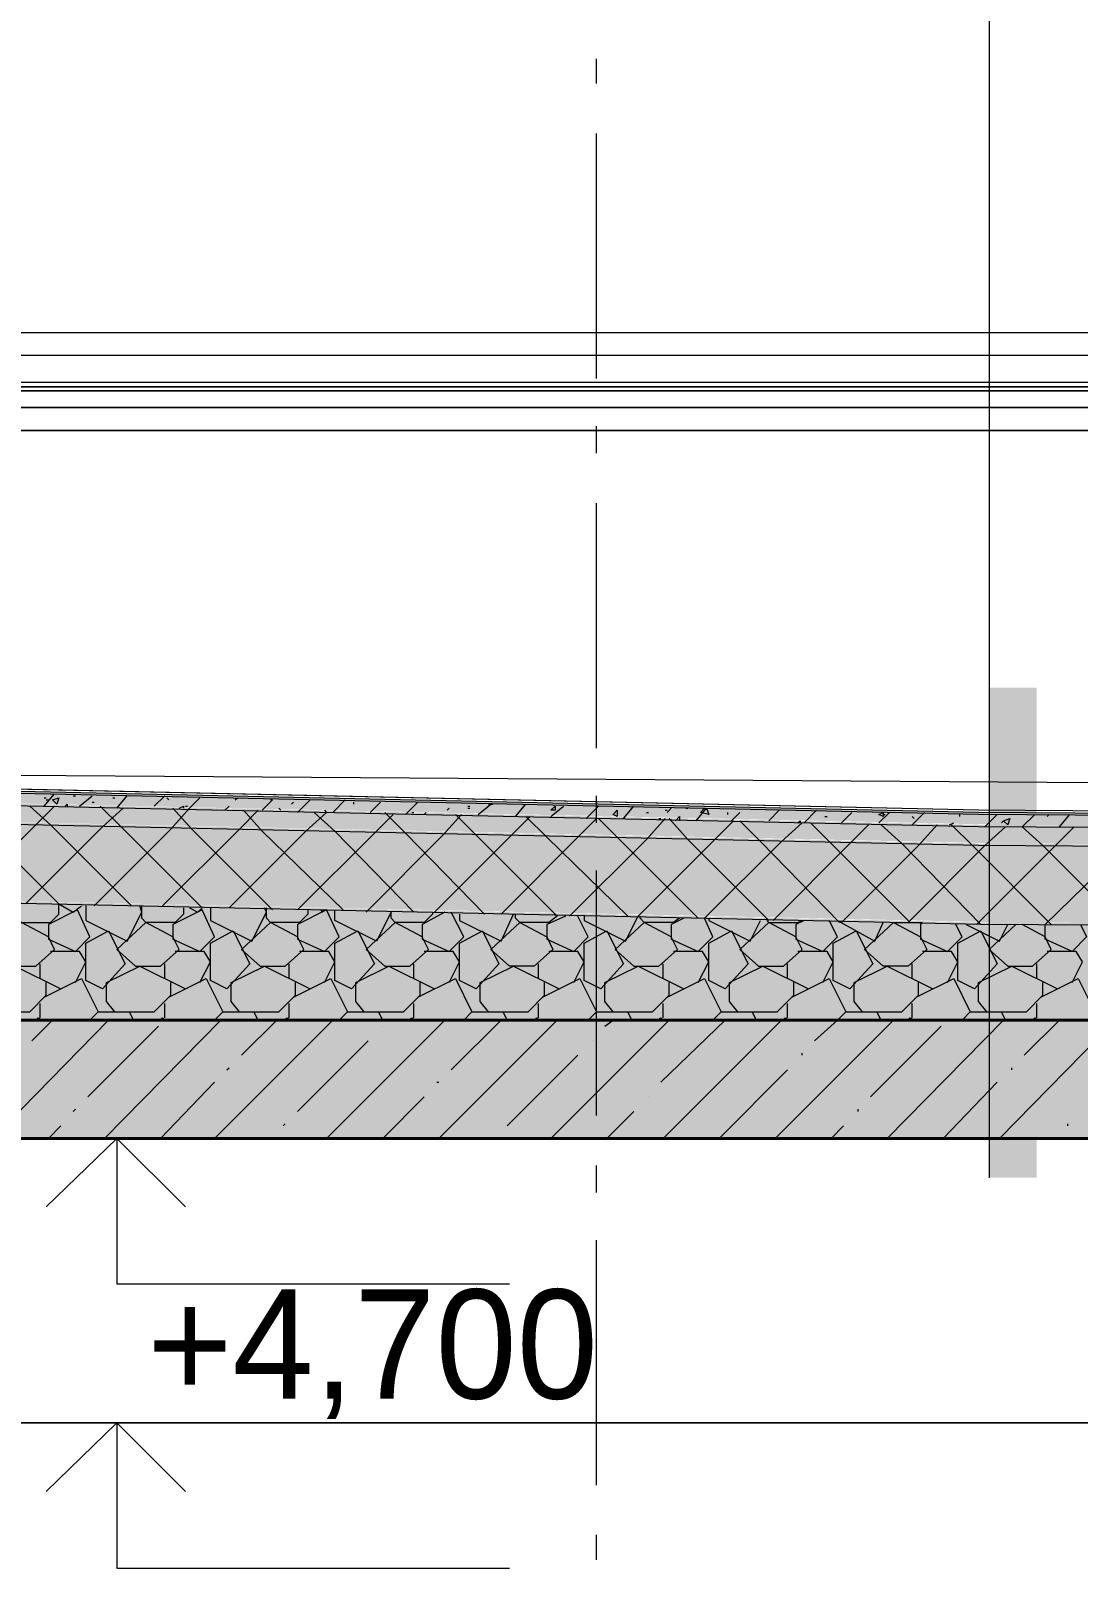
# Model space of a CAD drawing. Header units: millimetres. Extents: x -135211 to 49383, y -8033 to 228499.
# Drawn here: x -75301 to -73166, y 10662 to 13801 of the extents above; entities that cross this region are included whole.
import ezdxf

# ---------------------------------------------------------------- set-up
doc = ezdxf.new("R2010")
doc.units = ezdxf.units.MM
doc.layers.add('PDF _Геометрия', color=7, linetype='Continuous', true_color=0x1d1d1d)
doc.layers.add('PDF _Сплошная заливка', color=7, linetype='Continuous', true_color=0xffffff)
doc.layers.add('PDF _Текст', color=7, linetype='Continuous')

msp = doc.modelspace()

# ---------------------------------------------------------------- hatches: boundary and pattern name
at = {"layer": 'PDF _Сплошная заливка', "transparency": 33554559}
h = msp.add_hatch(color=256, dxfattribs=at)
h.paths.add_polyline_path([(-63163.02370523298, 12198.5973459562), (-63332.34649900363, 12190.13120626767), (-63421.2409657332, 12185.8981364234), (-63590.56375950386, 12177.43199673487), (-63679.45822623346, 12173.1989268906), (-63848.7810200041, 12164.73278720208), (-63937.67548673369, 12160.49971735781), (-64106.99828050433, 12152.03357766927), (-64796.98866511973, 12147.80050782501), (-64796.98866511973, 12152.03357766927), (-66007.64664057986, 12160.49971735781), (-66608.74255846566, 12164.73278720208), (-67819.4005339258, 12173.1989268906), (-68424.72952165586, 12173.1989268906), (-68424.72952165586, 12147.80050782501), (-67730.5060671962, 12147.80050782501), (-65647.83570381723, 12135.1012982922), (-64957.84531920184, 12130.86822844795), (-64102.76521066006, 12126.63515860368), (-64102.76521066006, 12130.86822844795), (-63171.48984492151, 12173.1989268906), (-63078.36230834764, 12173.1989268906), (-63078.36230834764, 12198.5973459562)])
h.paths.add_polyline_path([(-76467.56222576162, 12274.792603153), (-76985.21364818743, 12286.04589494485), (-77245.33023068585, 12286.04589494485), (-77245.33023068585, 12262.09339362019), (-77047.4927944261, 12262.09339362019), (-76852.77158158986, 12257.86032377593), (-76653.81729890934, 12253.62725393166), (-76459.09608607308, 12249.39418408739), (-76260.14180339259, 12245.16111424314), (-76065.42059055634, 12240.92804439887), (-75866.46630787583, 12236.6949745546), (-75671.74509503959, 12232.46190471033), (-75472.79081235908, 12228.22883486607), (-75083.34838668659, 12219.76269517753), (-74884.39410400606, 12215.52962533326), (-74689.67289116982, 12211.296555489), (-74490.71860848932, 12207.06348564474), (-74295.99739565307, 12202.83041580047), (-74097.04311297255, 12198.5973459562), (-73902.3219001363, 12194.36427611194), (-73703.3676174558, 12190.13120626767), (-73313.92519178332, 12181.66506657913), (-72615.46866747939, 12177.43199673487), (-71921.24521301973, 12173.1989268906), (-71222.78868871581, 12168.96585704634), (-70528.56523425615, 12164.73278720208), (-69720.04889400132, 12160.49971735781), (-69720.04889400132, 12181.66506657913), (-70325.37788173137, 12185.8981364234), (-71544.50199688005, 12194.36427611194), (-72149.8309846101, 12198.5973459562), (-73368.95509975878, 12207.06348564474), (-73559.44324275074, 12211.296555489), (-74338.32809409573, 12228.22883486607), (-74528.81623708771, 12232.46190471033), (-75307.70108843269, 12249.39418408739), (-75498.18923142467, 12253.62725393166), (-76277.07408276966, 12270.55953330873)])
h = msp.add_hatch(color=256, dxfattribs=at)
h.paths.add_polyline_path([(-63171.48984492151, 12173.1989268906), (-64102.76521066006, 12130.86822844795), (-64898.58234138212, 12126.63515860368), (-64898.58234138212, 12130.86822844795), (-65605.50500537457, 12135.1012982922), (-66308.19459952276, 12139.33436813647), (-67015.11726351522, 12143.56743798074), (-67717.80685766341, 12147.80050782501), (-68424.72952165586, 12147.80050782501), (-68424.72952165586, 12105.46980938234), (-67730.5060671962, 12105.46980938234), (-65647.83570381723, 12092.77059984955), (-64957.84531920184, 12088.53753000528), (-64106.99828050433, 12084.30446016102), (-64106.99828050433, 12088.53753000528), (-63937.67548673369, 12097.00366969381), (-63848.7810200041, 12101.23673953808), (-63679.45822623346, 12109.70287922661), (-63590.56375950386, 12113.93594907088), (-63421.2409657332, 12122.40208875941), (-63332.34649900363, 12126.63515860368), (-63163.02370523298, 12135.1012982922), (-63078.36230834764, 12135.1012982922), (-63078.36230834764, 12173.1989268906)])
h.paths.add_polyline_path([(-76467.56222576162, 12249.39418408739), (-76985.95608218812, 12260.66361574884), (-77245.33023068585, 12260.66361574884), (-77245.33023068585, 12223.9957650218), (-77047.4927944261, 12223.9957650218), (-76852.77158158986, 12219.76269517753), (-76653.81729890934, 12215.52962533326), (-76459.09608607308, 12211.296555489), (-76260.14180339259, 12207.06348564474), (-76065.42059055634, 12202.83041580047), (-75866.46630787583, 12198.5973459562), (-75671.74509503959, 12194.36427611194), (-75472.79081235908, 12190.13120626767), (-75083.34838668659, 12181.66506657913), (-74884.39410400606, 12177.43199673487), (-74689.67289116982, 12173.1989268906), (-74490.71860848932, 12168.96585704634), (-74295.99739565307, 12164.73278720208), (-74097.04311297255, 12160.49971735781), (-73902.3219001363, 12156.26664751354), (-73703.3676174558, 12152.03357766927), (-73313.92519178332, 12143.56743798074), (-72615.46866747939, 12139.33436813647), (-71921.24521301973, 12135.1012982922), (-71222.78868871581, 12130.86822844795), (-70528.56523425615, 12126.63515860368), (-70122.1905292066, 12122.40208875941), (-69720.04889400132, 12118.16901891514), (-69720.04889400132, 12160.49971735781), (-71176.22492042888, 12168.96585704634), (-71908.54600348693, 12173.1989268906), (-72636.63401670071, 12177.43199673487), (-73368.95509975878, 12181.66506657913), (-73559.44324275074, 12185.8981364234), (-74338.32809409573, 12202.83041580047), (-74528.81623708771, 12207.06348564474), (-75307.70108843269, 12223.9957650218), (-75498.18923142467, 12228.22883486607), (-76277.07408276966, 12245.16111424314)])
h = msp.add_hatch(color=256, dxfattribs=at)
h.paths.add_polyline_path([(-63163.02370523298, 12135.1012982922), (-63332.34649900363, 12126.63515860368), (-63421.2409657332, 12122.40208875941), (-63590.56375950386, 12113.93594907088), (-63679.45822623346, 12109.70287922661), (-63848.7810200041, 12101.23673953808), (-63937.67548673369, 12097.00366969381), (-64106.99828050433, 12088.53753000528), (-64898.58234138212, 12084.30446016102), (-64898.58234138212, 12088.53753000528), (-65605.50500537457, 12092.77059984955), (-66308.19459952276, 12097.00366969381), (-67015.11726351522, 12101.23673953808), (-67717.80685766341, 12105.46980938234), (-68424.72952165586, 12105.46980938234), (-68424.72952165586, 11948.84622514449), (-67844.79895299138, 11948.84622514449), (-67269.10145417118, 11944.61315530023), (-66689.17088550671, 11940.38008545597), (-66113.47338668651, 11936.1470156117), (-65533.54281802205, 11931.91394576743), (-64957.84531920184, 11927.68087592316), (-64106.99828050433, 11923.4478060789), (-64106.99828050433, 11927.68087592316), (-63937.67548673369, 11936.1470156117), (-63848.7810200041, 11940.38008545597), (-63679.45822623346, 11948.84622514449), (-63590.56375950386, 11953.07929498876), (-63421.2409657332, 11961.54543467729), (-63332.34649900363, 11965.77850452156), (-63163.02370523298, 11974.2446442101), (-63078.36230834764, 11974.2446442101), (-63078.36230834764, 12135.1012982922)])
h.paths.add_polyline_path([(-76467.56222576162, 12211.296555489), (-76976.92261096666, 12222.36960734128), (-77245.33023068585, 12222.36960734128), (-77245.33023068585, 12063.13911093968), (-77047.4927944261, 12063.13911093968), (-76852.77158158986, 12058.90604109541), (-76653.81729890934, 12054.67297125116), (-76459.09608607308, 12050.43990140689), (-76260.14180339259, 12046.20683156262), (-76065.42059055634, 12041.97376171835), (-75866.46630787583, 12037.74069187409), (-75671.74509503959, 12033.50762202982), (-75472.79081235908, 12029.27455218555), (-75083.34838668659, 12020.80841249702), (-74884.39410400606, 12016.57534265276), (-74689.67289116982, 12012.34227280849), (-74490.71860848932, 12008.10920296422), (-74295.99739565307, 12003.87613311996), (-74097.04311297255, 11999.64306327569), (-73902.3219001363, 11995.40999343142), (-73703.3676174558, 11991.17692358716), (-73313.92519178332, 11982.71078389862), (-72615.46866747939, 11978.47771405436), (-71921.24521301973, 11974.2446442101), (-71222.78868871581, 11970.01157436583), (-70528.56523425615, 11965.77850452156), (-69720.04889400132, 11961.54543467729), (-69720.04889400132, 12118.16901891514), (-70325.37788173137, 12122.40208875941), (-71544.50199688005, 12130.86822844795), (-72149.8309846101, 12135.1012982922), (-73368.95509975878, 12143.56743798074), (-73559.44324275074, 12147.80050782501), (-74338.32809409573, 12164.73278720208), (-74528.81623708771, 12168.96585704634), (-75307.70108843269, 12185.8981364234), (-75498.18923142467, 12190.13120626767), (-76277.07408276966, 12207.06348564474)])
h = msp.add_hatch(color=256, dxfattribs=at)
h.paths.add_polyline_path([(-63163.02370523298, 11974.2446442101), (-63332.34649900363, 11965.77850452156), (-63421.2409657332, 11961.54543467729), (-63590.56375950386, 11953.07929498876), (-63679.45822623346, 11948.84622514449), (-63848.7810200041, 11940.38008545597), (-63937.67548673369, 11936.1470156117), (-64106.99828050433, 11927.68087592316), (-64796.98866511973, 11923.4478060789), (-64796.98866511973, 11927.68087592316), (-66007.64664057986, 11936.1470156117), (-66608.74255846566, 11940.38008545597), (-67819.4005339258, 11948.84622514449), (-68424.72952165586, 11948.84622514449), (-68424.72952165586, 11783.75650121812), (-63078.36230834764, 11783.75650121812), (-63078.36230834764, 11974.2446442101)])
h.paths.add_polyline_path([(-76078.11980008913, 12041.97376171835), (-76974.21559827577, 12061.45410515719), (-77245.33023068585, 12061.45410515719), (-77245.33023068585, 11783.75650121812), (-69720.04889400132, 11783.75650121812), (-69720.04889400132, 11961.54543467729), (-72632.40094685645, 11978.47771405436), (-73364.7220299145, 11982.71078389862), (-73555.21017290649, 11986.94385374289), (-74528.81623708771, 12008.10920296422), (-74719.3043800797, 12012.34227280849), (-75887.63165709717, 12037.74069187409)])
h = msp.add_hatch(color=256, dxfattribs=at)
h.paths.add_polyline_path([(-77648.5887123119, 11783.75650121812), (-77648.5887123119, 11542.76030976578), (-69245.9450714435, 11542.76030976578), (-69245.9450714435, 11783.75650121812)])
h.paths.add_polyline_path([(-50951.01984138202, 11783.75650121812), (-68898.83334421366, 11783.75650121812), (-68898.83334421366, 11542.76030976578), (-50951.01984138202, 11542.76030976578)])

# ---------------------------------------------------------------- linework, layer by layer
at = {"layer": 'PDF _Геометрия', "color": 7, "lineweight": 9}
for points in [[(-73347.78975053744, 29359.46249461136), (-73347.78975053744, 24961.30292641879), (-73347.78975053744, 11462.04319305388)], [(-74147.83995110376, 13692.87100098216), (-74147.83995110376, 13743.66783911336)], [(-74147.83995110376, 13091.77508309637), (-74147.83995110376, 13591.27732471978)], [(-69690.41740509146, 13184.90261967023), (-77149.08647068849, 13184.90261967023)], [(-69690.41740509146, 13138.3388513833), (-77149.08647068849, 13138.3388513833)], [(-69690.41740509146, 13083.30894340784), (-77149.08647068849, 13083.30894340784)], [(-77149.08647068849, 13066.37666403077), (-69690.41740509146, 13066.37666403077), (-77149.08647068849, 13066.37666403077), (-77149.08647068849, 13074.84280371931)], [(-69690.41740509146, 13074.84280371931), (-77149.08647068849, 13074.84280371931), (-69690.41740509146, 13074.84280371931)], [(-74147.83995110376, 12939.38456870278), (-74147.83995110376, 12994.41447667825)], [(-74147.83995110376, 12338.28865081699), (-74147.83995110376, 12837.7908924404)], [(-73368.95509975878, 12211.296555489), (-77229.51479772954, 12295.95795237432), (-69728.51503368985, 12245.16111424314)], [(-74147.83995110376, 12185.8981364234), (-74147.83995110376, 12240.92804439887)], [(-74147.83995110376, 11589.03528838187), (-74147.83995110376, 12088.53753000528)], [(-74363.72651316132, 11542.47152009494), (-75773.33877130196, 11542.47152009494), (-75125.67908512925, 11542.47152009494), (-75125.67908512925, 11246.15663099631), (-74325.62888456293, 11246.15663099631)], [(-75278.06959952283, 11542.47152009494), (-74977.52164057993, 11542.47152009494)], [(-74147.83995110376, 11432.41170414402), (-74147.83995110376, 11487.44161211948)], [(-74147.83995110376, 10835.54885610249), (-74147.83995110376, 11335.05109772589)], [(-74541.5154466205, 10962.54095143047), (-76073.88673024488, 10962.54095143047), (-75125.67908512925, 10962.54095143047), (-75125.67908512925, 10666.22606233184), (-74325.62888456293, 10666.22606233184)], [(-75278.06959952283, 10962.54095143047), (-74977.52164057993, 10962.54095143047)], [(-74147.83995110376, 10683.15834170891), (-74147.83995110376, 10733.9551798401)]]:
    msp.add_lwpolyline(points, dxfattribs=at)
for points in [[(-77149.08647068849, 13032.51210527664), (-69690.41740509146, 13032.51210527664)], [(-77149.08647068849, 12985.94833698971), (-69690.41740509146, 12985.94833698971)], [(-77246.4470771066, 11783.75650121812), (-69720.04889400132, 11783.75650121812), (-69720.04889400132, 11957.31236483303), (-69720.04889400132, 12113.93594907088), (-69720.04889400132, 12156.26664751354), (-69720.04889400132, 12177.43199673487), (-69720.04889400132, 12181.66506657913), (-69720.04889400132, 12185.8981364234), (-73368.95509975878, 12211.296555489), (-77246.4470771066, 12295.95795237432), (-77246.4470771066, 12291.72488253006), (-77246.4470771066, 12287.49181268579), (-77246.4470771066, 12262.09339362019), (-77246.4470771066, 12223.9957650218), (-77246.4470771066, 12063.13911093968)], [(-77398.8375915002, 10962.54095143047), (-72446.14587370874, 10962.54095143047), (-72446.14587370874, 11542.47152009494), (-77398.8375915002, 11542.47152009494)], [(-77398.8375915002, 10962.54095143047), (-77398.8375915002, 7444.859910845268), (-77115.22191193435, 7444.859910845268), (-77115.22191193435, 10145.5584714871), (-75316.16722812122, 10145.5584714871), (-75316.16722812122, 7444.859910845268), (-74245.20055752186, 7444.859910845268), (-74245.20055752186, 10145.5584714871), (-72446.14587370874, 10145.5584714871), (-72446.14587370874, 10962.54095143047)]]:
    msp.add_lwpolyline(points, close=True, dxfattribs=at)
at = {"layer": 'PDF _Геометрия', "color": 7, "lineweight": 40}
msp.add_lwpolyline([(-77398.8375915002, 10725.48904015156), (-77398.8375915002, 10962.54095143047), (-77398.8375915002, 11542.47152009494), (-69245.9450714435, 11542.47152009494), (-69245.9450714435, 11783.75650121812), (-77398.8375915002, 11783.75650121812), (-77398.8375915002, 12846.25703212893), (-77648.5887123119, 12846.25703212893), (-77648.5887123119, 11783.75650121812), (-77648.5887123119, 11542.47152009494), (-77648.5887123119, 10962.54095143047), (-80645.60216205235, 10962.54095143047), (-80645.60216205235, 10742.42131952863)], dxfattribs=at)
at = {"layer": 'PDF _Геометрия', "color": 7, "lineweight": 20}
for points in [[(-69720.04889400132, 12181.66506657913), (-73368.95509975878, 12207.06348564474), (-77246.4470771066, 12291.72488253006)], [(-69720.04889400132, 12177.43199673487), (-73368.95509975878, 12202.83041580047), (-77246.4470771066, 12287.49181268579)], [(-69720.04889400132, 12156.26664751354), (-73368.95509975878, 12177.43199673487), (-77246.4470771066, 12262.09339362019)], [(-69720.04889400132, 12113.93594907088), (-73368.95509975878, 12139.33436813647), (-77246.4470771066, 12223.9957650218)], [(-69720.04889400132, 11957.31236483303), (-73364.7220299145, 11978.47771405436), (-77246.4470771066, 12063.13911093968)]]:
    msp.add_lwpolyline(points, dxfattribs=at)
at = {"layer": 'PDF _Геометрия', "lineweight": 9}
for points in [[(-75273.83652967855, 12219.76269517753), (-75252.67118045723, 12245.16111424314)], [(-75214.57355185883, 12240.92804439887), (-75210.34048201457, 12240.92804439887)], [(-75201.87434232605, 12219.76269517753), (-75176.47592326044, 12240.92804439887)], [(-75125.67908512925, 12215.52962533326), (-75104.51373590791, 12240.92804439887)], [(-75049.48382793245, 12219.76269517753), (-75028.31847871112, 12240.92804439887)], [(-75510.88844095747, 12025.04148234128), (-75468.55774251481, 12003.87613311996), (-75447.39239329347, 12025.04148234128), (-75290.76880905562, 12181.66506657913), (-75252.67118045723, 12219.76269517753)], [(-75324.63336780976, 12020.80841249702), (-75328.86643765403, 12020.80841249702), (-75328.86643765403, 11991.17692358716), (-75320.40029796549, 11982.71078389862), (-75379.66327578522, 11927.68087592316), (-75341.56564718681, 11893.81631716904), (-75290.76880905562, 11893.81631716904), (-75252.67118045723, 11927.68087592316), (-75265.37038999003, 11953.07929498876), (-75320.40029796549, 11982.71078389862), (-75261.13732014576, 11982.71078389862), (-75244.20504076869, 11999.64306327569), (-75244.20504076869, 12020.80841249702), (-75405.06169485083, 12181.66506657913), (-75447.39239329347, 12223.9957650218)], [(-75311.93415827696, 12020.80841249702), (-75155.3105740391, 12177.43199673487), (-75112.97987559644, 12215.52962533326)], [(-75096.04759621937, 12016.57534265276), (-75261.13732014576, 12181.66506657913), (-75303.46801858842, 12219.76269517753)], [(-75273.83652967855, 12236.6949745546), (-75269.6034598343, 12236.6949745546)], [(-75269.6034598343, 12232.46190471033), (-75265.37038999003, 12232.46190471033)], [(-75231.5058312359, 12219.76269517753), (-75227.27276139162, 12223.9957650218), (-75227.27276139162, 12219.76269517753)], [(-75223.03969154737, 12223.9957650218), (-75223.03969154737, 12223.9957650218)], [(-75176.47592326044, 12228.22883486607), (-75172.24285341617, 12228.22883486607)], [(-75172.24285341617, 12016.57534265276), (-75015.61926917832, 12173.1989268906), (-74977.52164057993, 12215.52962533326), (-74956.35629135859, 12236.6949745546)], [(-74977.52164057993, 12012.34227280849), (-74960.58936120286, 12003.87613311996), (-74952.12322151434, 12012.34227280849), (-75117.21294544071, 12177.43199673487), (-75159.54364388337, 12219.76269517753)], [(-75134.14522481778, 12236.6949745546), (-75129.91215497351, 12236.6949745546)], [(-75125.67908512925, 12215.52962533326), (-75125.67908512925, 12215.52962533326)], [(-75079.1153168423, 12223.9957650218), (-75079.1153168423, 12223.9957650218)], [(-75032.55154855538, 12016.57534265276), (-74875.92796431754, 12173.1989268906), (-74837.83033571915, 12211.296555489)], [(-75024.08540886686, 12236.6949745546), (-75019.85233902259, 12232.46190471033)], [(-74808.19884680927, 12008.10920296422), (-74973.28857073566, 12173.1989268906), (-75011.38619933405, 12215.52962533326)], [(-74998.68698980125, 12215.52962533326), (-74990.22085011273, 12219.76269517753), (-74990.22085011273, 12215.52962533326)], [(-74998.68698980125, 12215.52962533326), (-74998.68698980125, 12215.52962533326)], [(-74985.98778026846, 12219.76269517753), (-74981.7547104242, 12219.76269517753)], [(-74922.49173260445, 12215.52962533326), (-74922.49173260445, 12215.52962533326)], [(-74905.55945322741, 12211.296555489), (-74897.09331353888, 12219.76269517753)], [(-74702.37210070263, 12211.296555489), (-74698.13903085835, 12207.06348564474), (-74740.46972930102, 12168.96585704634), (-74897.09331353888, 12012.34227280849)], [(-74888.62717385034, 12215.52962533326), (-74888.62717385034, 12215.52962533326)], [(-74884.39410400606, 12232.46190471033), (-74880.1610341618, 12236.6949745546)], [(-74664.27447210423, 12008.10920296422), (-74829.36419603061, 12168.96585704634), (-74867.461824629, 12211.296555489)], [(-74858.99568494047, 12215.52962533326), (-74858.99568494047, 12215.52962533326)], [(-74829.36419603061, 12211.296555489), (-74808.19884680927, 12232.46190471033), (-74812.43191665354, 12232.46190471033)], [(-74795.49963727649, 12215.52962533326), (-74791.2665674322, 12211.296555489)], [(-74770.10121821088, 12223.9957650218), (-74765.86814836662, 12228.22883486607)], [(-74757.4020086781, 12207.06348564474), (-74732.00358961249, 12232.46190471033)], [(-74685.43982132556, 12207.06348564474), (-74660.04140225996, 12232.46190471033)], [(-74643.1091228829, 12228.22883486607), (-74643.1091228829, 12223.9957650218)], [(-74609.24456412878, 12207.06348564474), (-74588.07921490743, 12228.22883486607)], [(-74537.28237677625, 12202.83041580047), (-74511.88395771064, 12228.22883486607)], [(-74452.62097989093, 12211.296555489), (-74448.38791004664, 12215.52962533326)], [(-74410.29028144825, 12219.76269517753), (-74406.057211604, 12219.76269517753)], [(-74410.29028144825, 12215.52962533326), (-74406.057211604, 12215.52962533326)], [(-74389.12493222693, 12202.83041580047), (-74363.72651316132, 12223.9957650218)], [(-74367.9595830056, 12223.9957650218), (-74367.9595830056, 12223.9957650218)], [(-74367.9595830056, 12223.9957650218), (-74359.49344331707, 12223.9957650218)], [(-74359.49344331707, 12223.9957650218), (-74359.49344331707, 12223.9957650218)], [(-74312.92967503013, 12198.5973459562), (-74291.7643258088, 12223.9957650218)], [(-74240.96748767761, 12198.5973459562), (-74215.569068612, 12219.76269517753)], [(-74169.00530032508, 12194.36427611194), (-74143.60688125949, 12219.76269517753)], [(-74092.8100431283, 12194.36427611194), (-74071.64469390697, 12219.76269517753)], [(-74008.14864624297, 12211.296555489), (-74003.9155763987, 12211.296555489)], [(-74003.9155763987, 12207.06348564474), (-73995.44943671017, 12215.52962533326)], [(-73965.8179478003, 12215.52962533326), (-73961.58487795605, 12215.52962533326)], [(-73944.65259857898, 12190.13120626767), (-73923.48724935765, 12215.52962533326), (-73919.25417951337, 12202.83041580047), (-73936.18645889044, 12207.06348564474), (-73927.72031920191, 12215.52962533326)], [(-73821.89357309525, 12211.296555489), (-73821.89357309525, 12211.296555489)], [(-73821.89357309525, 12211.296555489), (-73821.89357309525, 12211.296555489)], [(-73796.49515402966, 12190.13120626767), (-73775.32980480832, 12211.296555489)], [(-73724.53296667713, 12185.8981364234), (-73699.13454761152, 12211.296555489)], [(-74757.4020086781, 12008.10920296422), (-74600.77842444024, 12164.73278720208), (-74562.68079584185, 12202.83041580047)], [(-74520.35009739918, 12003.87613311996), (-74681.2067514813, 12168.96585704634), (-74723.53744992396, 12207.06348564474)], [(-74617.7107038173, 12003.87613311996), (-74461.08711957945, 12160.49971735781), (-74422.98949098105, 12202.83041580047)], [(-74376.42572269413, 11999.64306327569), (-74537.28237677625, 12164.73278720208), (-74579.61307521889, 12207.06348564474)], [(-74524.58316724344, 12207.06348564474), (-74520.35009739918, 12207.06348564474)], [(-74499.18474817785, 12202.83041580047), (-74494.95167833359, 12207.06348564474)], [(-74478.01939895652, 12003.87613311996), (-74321.39581471866, 12160.49971735781), (-74283.29818612027, 12198.5973459562)], [(-74435.68870051386, 12202.83041580047), (-74393.35800207118, 12160.49971735781), (-74228.26827814482, 11995.40999343142), (-74245.20055752186, 11982.71078389862), (-74304.46353534161, 11982.71078389862), (-74249.43362736615, 11953.07929498876), (-74236.73441783333, 11927.68087592316), (-74274.83204643174, 11893.81631716904), (-74325.62888456293, 11893.81631716904), (-74363.72651316132, 11927.68087592316), (-74304.46353534161, 11982.71078389862), (-74312.92967503013, 11991.17692358716), (-74312.92967503013, 11999.64306327569)], [(-74342.56116394, 11999.64306327569), (-74185.93757970215, 12156.26664751354), (-74147.83995110376, 12194.36427611194)], [(-74084.34390343976, 11995.40999343142), (-74249.43362736615, 12156.26664751354), (-74291.7643258088, 12198.5973459562)], [(-74202.86985907922, 11995.40999343142), (-74046.24627484137, 12152.03357766927), (-74008.14864624297, 12194.36427611194)], [(-74173.23837016935, 11995.40999343142), (-74173.23837016935, 11986.94385374289), (-74088.57697328401, 11944.61315530023), (-74063.17855421844, 11995.40999343142), (-73906.55496998059, 12152.03357766927), (-73868.45734138219, 12190.13120626767)], [(-73940.41952873471, 11991.17692358716), (-74105.50925266108, 12156.26664751354), (-74143.60688125949, 12194.36427611194)], [(-74135.14074157095, 12194.36427611194), (-74135.14074157095, 12194.36427611194)], [(-74130.90767172669, 12207.06348564474), (-74130.90767172669, 12207.06348564474)], [(-74046.24627484137, 12207.06348564474), (-74042.01320499709, 12207.06348564474)], [(-74020.84785577576, 12194.36427611194), (-74016.61478593151, 12194.36427611194)], [(-73796.49515402966, 11986.94385374289), (-73961.58487795605, 12152.03357766927), (-73999.68250655444, 12194.36427611194)], [(-73970.05101764457, 11991.17692358716), (-73995.44943671017, 11978.47771405436), (-73995.44943671017, 11948.84622514449), (-73940.41952873471, 11923.4478060789), (-73910.78803982484, 11953.07929498876), (-73927.72031920191, 11991.17692358716), (-73771.09673496406, 12147.80050782501), (-73728.76603652141, 12185.8981364234)], [(-73986.98329702164, 12190.13120626767), (-73978.5171573331, 12198.5973459562), (-73978.5171573331, 12190.13120626767)], [(-73881.15655091498, 12207.06348564474), (-73881.15655091498, 12202.83041580047)], [(-73872.69041122645, 12190.13120626767), (-73855.75813184938, 12207.06348564474)], [(-73652.57077932461, 11982.71078389862), (-73813.42743340672, 12147.80050782501), (-73855.75813184938, 12190.13120626767)], [(-73851.52506200512, 12190.13120626767), (-73851.52506200512, 12190.13120626767)], [(-73851.52506200512, 12190.13120626767), (-73851.52506200512, 12190.13120626767)], [(-73788.02901434113, 11986.94385374289), (-73631.40543010327, 12143.56743798074), (-73593.30780150488, 12181.66506657913)], [(-73737.23217620992, 12185.8981364234), (-73732.99910636566, 12190.13120626767), (-73732.99910636566, 12185.8981364234)], [(-73508.64640461956, 11982.71078389862), (-73669.50305870167, 12143.56743798074), (-73711.83375714434, 12185.8981364234)], [(-73682.20226823447, 12198.5973459562), (-73677.9691983902, 12198.5973459562)], [(-73648.33770948034, 12185.8981364234), (-73627.172360259, 12207.06348564474)], [(-73648.33770948034, 11982.71078389862), (-73491.71412524249, 12139.33436813647), (-73453.6164966441, 12181.66506657913)], [(-73606.00701103768, 12198.5973459562), (-73606.00701103768, 12198.5973459562)], [(-73572.14245228356, 12185.8981364234), (-73550.9771030622, 12207.06348564474)], [(-73364.7220299145, 11978.47771405436), (-73525.57868399663, 12143.56743798074), (-73567.90938243928, 12181.66506657913)], [(-73563.67631259502, 12202.83041580047), (-73559.44324275074, 12202.83041580047)], [(-73504.4133347753, 12181.66506657913), (-73479.01491570969, 12207.06348564474)], [(-73504.4133347753, 12198.5973459562), (-73500.18026493103, 12194.36427611194)], [(-73428.2180775785, 12181.66506657913), (-73419.75193788996, 12185.8981364234)], [(-73220.79765520946, 11978.47771405436), (-73381.65430929157, 12139.33436813647), (-73423.98500773424, 12181.66506657913)], [(-73407.05272835717, 12198.5973459562), (-73407.05272835717, 12202.83041580047)], [(-73356.25589022596, 12177.43199673487), (-73330.85747116037, 12202.83041580047)], [(-73322.39133147184, 12185.8981364234), (-73318.15826162757, 12190.13120626767)], [(-73076.8732805044, 11978.47771405436), (-73237.72993458653, 12139.33436813647), (-73280.06063302918, 12177.43199673487), (-73254.66221396357, 12202.83041580047)], [(-73229.263794898, 12198.5973459562), (-73225.03072505372, 12202.83041580047)], [(-73203.86537583239, 12177.43199673487), (-73182.70002661107, 12202.83041580047)], [(-73203.86537583239, 12185.8981364234), (-73203.86537583239, 12185.8981364234)], [(-73512.87947446381, 11982.71078389862), (-73356.25589022596, 12139.33436813647), (-73313.92519178332, 12177.43199673487)], [(-73373.18816960303, 11978.47771405436), (-73212.33151552093, 12139.33436813647), (-73174.23388692254, 12177.43199673487)], [(-73161.53467738973, 11978.47771405436), (-73148.83546785693, 11953.07929498876), (-73178.46695676679, 11923.4478060789), (-73233.49686474225, 11948.84622514449), (-73233.49686474225, 11978.47771405436), (-73072.64021066015, 12135.1012982922), (-73034.54258206175, 12177.43199673487)], [(-75244.20504076869, 12020.80841249702), (-75214.57355185883, 12003.87613311996), (-75197.64127248176, 12016.57534265276)], [(-75189.17513279323, 12016.57534265276), (-75189.17513279323, 11986.94385374289), (-75104.51373590791, 11944.61315530023), (-75074.88224699805, 12003.87613311996), (-75079.1153168423, 12016.57534265276)], [(-74990.22085011273, 12012.34227280849), (-74990.22085011273, 11999.64306327569), (-75007.15312948979, 11982.71078389862), (-75066.41610730952, 11982.71078389862), (-75125.67908512925, 11927.68087592316), (-75087.58145653084, 11893.81631716904), (-75036.78461839966, 11893.81631716904), (-74998.68698980125, 11927.68087592316), (-75011.38619933405, 11953.07929498876), (-75066.41610730952, 11982.71078389862), (-75074.88224699805, 11991.17692358716), (-75074.88224699805, 12016.57534265276)], [(-74935.19094213727, 12012.34227280849), (-74935.19094213727, 11986.94385374289), (-74850.52954525195, 11944.61315530023), (-74820.89805634208, 12003.87613311996), (-74825.13112618634, 12012.34227280849)], [(-74736.23665945674, 12008.10920296422), (-74736.23665945674, 11999.64306327569), (-74753.16893883381, 11982.71078389862), (-74812.43191665354, 11982.71078389862), (-74871.69489447327, 11927.68087592316), (-74833.59726587488, 11893.81631716904), (-74782.80042774368, 11893.81631716904), (-74744.70279914528, 11927.68087592316), (-74757.4020086781, 11953.07929498876), (-74812.43191665354, 11982.71078389862), (-74820.89805634208, 11991.17692358716), (-74820.89805634208, 12012.34227280849)], [(-74710.83824039117, 12008.10920296422), (-74706.60517054689, 12003.87613311996), (-74702.37210070263, 12008.10920296422)], [(-74482.25246880078, 12003.87613311996), (-74482.25246880078, 11999.64306327569), (-74499.18474817785, 11982.71078389862), (-74558.44772599757, 11982.71078389862), (-74617.7107038173, 11927.68087592316), (-74579.61307521889, 11893.81631716904), (-74528.81623708771, 11893.81631716904), (-74490.71860848932, 11927.68087592316), (-74503.4178180221, 11953.07929498876), (-74558.44772599757, 11982.71078389862), (-74566.9138656861, 11991.17692358716), (-74566.9138656861, 12003.87613311996), (-74596.54535459596, 11944.61315530023), (-74681.2067514813, 11986.94385374289), (-74681.2067514813, 12008.10920296422)], [(-74456.85404973518, 12003.87613311996), (-74503.4178180221, 11978.47771405436), (-74503.4178180221, 11948.84622514449), (-74448.38791004664, 11923.4478060789), (-74418.75642113679, 11953.07929498876), (-74444.15484020239, 12003.87613311996)], [(-74427.22256082532, 11999.64306327569), (-74427.22256082532, 11986.94385374289), (-74342.56116394, 11944.61315530023), (-74317.1627448744, 11999.64306327569)], [(-74211.33599876775, 11995.40999343142), (-74249.43362736615, 11978.47771405436), (-74249.43362736615, 11948.84622514449), (-74194.40371939068, 11923.4478060789), (-74164.77223048081, 11953.07929498876), (-74185.93757970215, 11995.40999343142)], [(-73978.5171573331, 11991.17692358716), (-73991.2163668659, 11982.71078389862), (-74050.47934468562, 11982.71078389862), (-74109.74232250536, 11927.68087592316), (-74071.64469390697, 11893.81631716904), (-74020.84785577576, 11893.81631716904), (-73982.75022717737, 11927.68087592316), (-73995.44943671017, 11953.07929498876), (-74050.47934468562, 11982.71078389862), (-74058.94548437416, 11991.17692358716), (-74058.94548437416, 11995.40999343142)], [(-73919.25417951337, 11991.17692358716), (-73919.25417951337, 11986.94385374289), (-73834.59278262805, 11944.61315530023), (-73813.42743340672, 11986.94385374289)], [(-73800.72822387393, 11986.94385374289), (-73796.49515402966, 11982.71078389862), (-73855.75813184938, 11927.68087592316), (-73817.66050325098, 11893.81631716904), (-73766.8636651198, 11893.81631716904), (-73728.76603652141, 11927.68087592316), (-73741.4652460542, 11953.07929498876), (-73796.49515402966, 11982.71078389862), (-73737.23217620992, 11982.71078389862), (-73728.76603652141, 11986.94385374289)], [(-73724.53296667713, 11986.94385374289), (-73741.4652460542, 11978.47771405436), (-73741.4652460542, 11948.84622514449), (-73686.43533807874, 11923.4478060789), (-73656.80384916888, 11953.07929498876), (-73673.73612854593, 11986.94385374289)], [(-73656.80384916888, 11986.94385374289), (-73580.6085919721, 11944.61315530023), (-73563.67631259502, 11982.71078389862)], [(-73542.51096337369, 11982.71078389862), (-73487.48105539822, 11953.07929498876), (-73474.78184586542, 11927.68087592316), (-73512.87947446381, 11893.81631716904), (-73563.67631259502, 11893.81631716904), (-73601.77394119342, 11927.68087592316), (-73542.51096337369, 11982.71078389862), (-73483.24798555396, 11982.71078389862), (-73487.48105539822, 11978.47771405436), (-73487.48105539822, 11948.84622514449), (-73432.45114742276, 11923.4478060789), (-73402.81965851289, 11953.07929498876), (-73415.5188680457, 11978.47771405436)], [(-73542.51096337369, 11982.71078389862), (-73542.51096337369, 11982.71078389862)], [(-73483.24798555396, 11982.71078389862), (-73483.24798555396, 11982.71078389862)], [(-73394.35351882435, 11978.47771405436), (-73326.6244013161, 11944.61315530023), (-73309.69212193905, 11978.47771405436)], [(-73292.75984256198, 11978.47771405436), (-73347.78975053744, 11927.68087592316), (-73309.69212193905, 11893.81631716904), (-73258.89528380785, 11893.81631716904), (-73220.79765520946, 11927.68087592316), (-73233.49686474225, 11953.07929498876), (-73280.06063302918, 11978.47771405436)], [(-75282.30266936708, 11868.41789810343), (-75282.30266936708, 11898.0493870133)], [(-75210.34048201457, 11859.95175841491), (-75189.17513279323, 11902.28245685757), (-75201.87434232605, 11923.4478060789), (-75261.13732014576, 11923.4478060789)], [(-75028.31847871112, 11868.41789810343), (-75028.31847871112, 11898.0493870133)], [(-74956.35629135859, 11859.95175841491), (-74935.19094213727, 11902.28245685757), (-74947.89015167006, 11923.4478060789), (-75007.15312948979, 11923.4478060789)], [(-74774.33428805515, 11868.41789810343), (-74774.33428805515, 11898.0493870133)], [(-74702.37210070263, 11859.95175841491), (-74681.2067514813, 11902.28245685757), (-74693.9059610141, 11923.4478060789), (-74753.16893883381, 11923.4478060789)], [(-74520.35009739918, 11868.41789810343), (-74520.35009739918, 11898.0493870133)], [(-74448.38791004664, 11859.95175841491), (-74427.22256082532, 11902.28245685757), (-74439.92177035811, 11923.4478060789), (-74499.18474817785, 11923.4478060789)], [(-74266.36590674322, 11868.41789810343), (-74266.36590674322, 11898.0493870133)], [(-74194.40371939068, 11859.95175841491), (-74173.23837016935, 11902.28245685757), (-74185.93757970215, 11923.4478060789), (-74245.20055752186, 11923.4478060789)], [(-74012.38171608723, 11868.41789810343), (-74012.38171608723, 11898.0493870133)], [(-73940.41952873471, 11859.95175841491), (-73919.25417951337, 11902.28245685757), (-73931.95338904618, 11923.4478060789), (-73991.2163668659, 11923.4478060789)], [(-73758.39752543127, 11868.41789810343), (-73758.39752543127, 11898.0493870133)], [(-73686.43533807874, 11859.95175841491), (-73665.26998885741, 11902.28245685757), (-73677.9691983902, 11923.4478060789), (-73737.23217620992, 11923.4478060789)], [(-73504.4133347753, 11868.41789810343), (-73504.4133347753, 11898.0493870133)], [(-73432.45114742276, 11859.95175841491), (-73411.28579820142, 11902.28245685757), (-73423.98500773424, 11923.4478060789), (-73483.24798555396, 11923.4478060789)], [(-73250.42914411932, 11868.41789810343), (-73250.42914411932, 11898.0493870133)], [(-73178.46695676679, 11859.95175841491), (-73157.30160754547, 11902.28245685757), (-73170.00081707825, 11923.4478060789), (-73229.263794898, 11923.4478060789)], [(-75383.89634562947, 11800.68878059518), (-75400.82862500654, 11821.85412981651), (-75400.82862500654, 11859.95175841491), (-75333.0995074983, 11893.81631716904), (-75239.97197092444, 11847.25254888211)], [(-75273.83652967855, 11830.32026950504), (-75197.64127248176, 11868.41789810343), (-75163.77671372764, 11800.68878059518)], [(-75129.91215497351, 11800.68878059518), (-75146.84443435057, 11821.85412981651), (-75146.84443435057, 11859.95175841491), (-75079.1153168423, 11893.81631716904), (-74985.98778026846, 11847.25254888211)], [(-75019.85233902259, 11830.32026950504), (-74943.6570818258, 11868.41789810343), (-74909.79252307166, 11800.68878059518)], [(-74875.92796431754, 11800.68878059518), (-74892.8602436946, 11821.85412981651), (-74892.8602436946, 11859.95175841491), (-74825.13112618634, 11893.81631716904), (-74732.00358961249, 11847.25254888211)], [(-74765.86814836662, 11830.32026950504), (-74689.67289116982, 11868.41789810343), (-74655.80833241569, 11800.68878059518)], [(-74621.94377366157, 11800.68878059518), (-74638.87605303864, 11821.85412981651), (-74638.87605303864, 11859.95175841491), (-74571.14693553039, 11893.81631716904), (-74478.01939895652, 11847.25254888211)], [(-74511.88395771064, 11830.32026950504), (-74435.68870051386, 11868.41789810343), (-74401.82414175972, 11800.68878059518)], [(-74367.9595830056, 11800.68878059518), (-74384.89186238265, 11821.85412981651), (-74384.89186238265, 11859.95175841491), (-74317.1627448744, 11893.81631716904), (-74224.03520830054, 11847.25254888211)], [(-74257.89976705468, 11830.32026950504), (-74181.70450985788, 11868.41789810343), (-74147.83995110376, 11800.68878059518)], [(-74113.97539234962, 11800.68878059518), (-74130.90767172669, 11821.85412981651), (-74130.90767172669, 11859.95175841491), (-74063.17855421844, 11893.81631716904), (-73970.05101764457, 11847.25254888211)], [(-74003.9155763987, 11830.32026950504), (-73927.72031920191, 11868.41789810343), (-73893.85576044777, 11800.68878059518)], [(-73859.99120169366, 11800.68878059518), (-73876.92348107073, 11821.85412981651), (-73876.92348107073, 11859.95175841491), (-73809.19436356246, 11893.81631716904), (-73716.0668269886, 11847.25254888211)], [(-73749.93138574273, 11830.32026950504), (-73673.73612854593, 11868.41789810343), (-73639.87156979181, 11800.68878059518)], [(-73606.00701103768, 11800.68878059518), (-73622.93929041474, 11821.85412981651), (-73622.93929041474, 11859.95175841491), (-73555.21017290649, 11893.81631716904), (-73462.08263633263, 11847.25254888211)], [(-73495.94719508676, 11830.32026950504), (-73419.75193788996, 11868.41789810343), (-73385.88737913585, 11800.68878059518)], [(-73352.02282038171, 11800.68878059518), (-73368.95509975878, 11821.85412981651), (-73368.95509975878, 11859.95175841491), (-73301.22598225051, 11893.81631716904), (-73208.09844567665, 11847.25254888211)], [(-73241.96300443079, 11830.32026950504), (-73165.767747234, 11868.41789810343), (-73131.90318847986, 11800.68878059518)], [(-75434.69318376068, 11783.75650121812), (-75417.76090438361, 11800.68878059518), (-75303.46801858842, 11800.68878059518), (-75269.6034598343, 11834.55333934931), (-75269.6034598343, 11859.95175841491)], [(-75180.70899310471, 11783.75650121812), (-75163.77671372764, 11800.68878059518), (-75049.48382793245, 11800.68878059518), (-75015.61926917832, 11834.55333934931), (-75015.61926917832, 11859.95175841491)], [(-74926.72480244873, 11783.75650121812), (-74909.79252307166, 11800.68878059518), (-74795.49963727649, 11800.68878059518), (-74761.63507852235, 11834.55333934931), (-74761.63507852235, 11859.95175841491)], [(-74672.74061179276, 11783.75650121812), (-74655.80833241569, 11800.68878059518), (-74541.5154466205, 11800.68878059518), (-74507.65088786637, 11834.55333934931), (-74507.65088786637, 11859.95175841491)], [(-74418.75642113679, 11783.75650121812), (-74401.82414175972, 11800.68878059518), (-74287.53125596454, 11800.68878059518), (-74253.6666972104, 11834.55333934931), (-74253.6666972104, 11859.95175841491)], [(-74164.77223048081, 11783.75650121812), (-74147.83995110376, 11800.68878059518), (-74033.54706530856, 11800.68878059518), (-73999.68250655444, 11834.55333934931), (-73999.68250655444, 11859.95175841491)], [(-73910.78803982484, 11783.75650121812), (-73893.85576044777, 11800.68878059518), (-73779.56287465259, 11800.68878059518), (-73745.69831589845, 11834.55333934931), (-73745.69831589845, 11859.95175841491)], [(-73703.3676174558, 11741.42580277545), (-73656.80384916888, 11783.75650121812), (-73639.87156979181, 11800.68878059518), (-73525.57868399663, 11800.68878059518), (-73491.71412524249, 11834.55333934931), (-73491.71412524249, 11859.95175841491)], [(-73402.81965851289, 11783.75650121812), (-73385.88737913585, 11800.68878059518), (-73271.59449334064, 11800.68878059518), (-73237.72993458653, 11834.55333934931), (-73237.72993458653, 11859.95175841491)], [(-75282.30266936708, 11787.98957106239), (-75282.30266936708, 11817.62105997225)], [(-75028.31847871112, 11787.98957106239), (-75028.31847871112, 11817.62105997225)], [(-74774.33428805515, 11787.98957106239), (-74774.33428805515, 11817.62105997225)], [(-74520.35009739918, 11787.98957106239), (-74520.35009739918, 11817.62105997225)], [(-74266.36590674322, 11787.98957106239), (-74266.36590674322, 11817.62105997225)], [(-74012.38171608723, 11787.98957106239), (-74012.38171608723, 11817.62105997225)], [(-73758.39752543127, 11787.98957106239), (-73758.39752543127, 11817.62105997225)], [(-73504.4133347753, 11787.98957106239), (-73504.4133347753, 11817.62105997225)], [(-73250.42914411932, 11787.98957106239), (-73250.42914411932, 11817.62105997225)], [(-75379.66327578522, 11542.47152009494), (-75142.61136450632, 11783.75650121812)], [(-75299.23494874415, 11741.42580277545), (-75256.90425030151, 11783.75650121812)], [(-75290.76880905562, 11783.75650121812), (-75286.53573921137, 11787.98957106239), (-75282.30266936708, 11783.75650121812)], [(-75184.94206294898, 11627.13291698027), (-75041.01768824391, 11771.05729168532)], [(-75151.07750419484, 11542.47152009494), (-74914.02559291595, 11783.75650121812)], [(-75091.81452637512, 11783.75650121812), (-75100.28066606366, 11800.68878059518)], [(-75036.78461839966, 11783.75650121812), (-75032.55154855538, 11787.98957106239), (-75028.31847871112, 11783.75650121812)], [(-74926.72480244873, 11542.47152009494), (-74685.43982132556, 11783.75650121812)], [(-74871.69489447327, 11711.79431386559), (-74799.73270712074, 11783.75650121812)], [(-74837.83033571915, 11783.75650121812), (-74846.29647540767, 11800.68878059518)], [(-74782.80042774368, 11783.75650121812), (-74778.56735789942, 11787.98957106239), (-74774.33428805515, 11783.75650121812)], [(-74698.13903085835, 11542.47152009494), (-74456.85404973518, 11783.75650121812)], [(-74583.84614506317, 11783.75650121812), (-74592.31228475171, 11800.68878059518)], [(-74583.84614506317, 11771.05729168532), (-74583.84614506317, 11771.05729168532)], [(-74528.81623708771, 11783.75650121812), (-74524.58316724344, 11787.98957106239), (-74520.35009739918, 11783.75650121812)], [(-74469.55325926798, 11542.47152009494), (-74228.26827814482, 11783.75650121812)], [(-74444.15484020239, 11682.16282495572), (-74342.56116394, 11783.75650121812)], [(-74329.8619544072, 11783.75650121812), (-74338.32809409573, 11800.68878059518)], [(-74274.83204643174, 11783.75650121812), (-74270.59897658747, 11787.98957106239), (-74266.36590674322, 11783.75650121812)], [(-74240.96748767761, 11542.47152009494), (-73999.68250655444, 11783.75650121812)], [(-74130.90767172669, 11771.05729168532), (-74113.97539234962, 11783.75650121812)], [(-74075.87776375122, 11783.75650121812), (-74084.34390343976, 11800.68878059518)], [(-74020.84785577576, 11783.75650121812), (-74016.61478593151, 11787.98957106239), (-74012.38171608723, 11783.75650121812)], [(-74016.61478593151, 11656.76440589013), (-73885.38962075926, 11783.75650121812)], [(-74012.38171608723, 11542.47152009494), (-73771.09673496406, 11783.75650121812)], [(-73821.89357309525, 11783.75650121812), (-73830.35971278379, 11800.68878059518)], [(-73783.79594449686, 11542.47152009494), (-73542.51096337369, 11783.75650121812)], [(-73766.8636651198, 11783.75650121812), (-73762.63059527552, 11787.98957106239), (-73758.39752543127, 11783.75650121812)], [(-73589.07473166061, 11627.13291698027), (-73445.15035695556, 11771.05729168532)], [(-73567.90938243928, 11783.75650121812), (-73576.37552212781, 11800.68878059518)], [(-73555.21017290649, 11542.47152009494), (-73318.15826162757, 11783.75650121812)], [(-73512.87947446381, 11783.75650121812), (-73508.64640461956, 11787.98957106239), (-73504.4133347753, 11783.75650121812)], [(-73326.6244013161, 11542.47152009494), (-73089.5724900372, 11783.75650121812)], [(-73313.92519178332, 11783.75650121812), (-73322.39133147184, 11800.68878059518)], [(-73275.82756318492, 11711.79431386559), (-73203.86537583239, 11783.75650121812)], [(-73258.89528380785, 11783.75650121812), (-73254.66221396357, 11787.98957106239), (-73250.42914411932, 11783.75650121812)], [(-74757.4020086781, 11597.50142807041), (-74613.47763397303, 11741.42580277545)], [(-74156.30609079228, 11741.42580277545), (-74156.30609079228, 11741.42580277545)], [(-74329.8619544072, 11567.86993916054), (-74185.93757970215, 11711.79431386559)], [(-73728.76603652141, 11711.79431386559), (-73728.76603652141, 11716.02738370985)], [(-74901.32638338313, 11682.16282495572), (-74897.09331353888, 11686.39589479999)], [(-73898.08883029205, 11542.47152009494), (-73758.39752543127, 11682.16282495572)], [(-73301.22598225051, 11682.16282495572), (-73301.22598225051, 11686.39589479999)], [(-75036.78461839966, 11542.47152009494), (-74926.72480244873, 11656.76440589013)], [(-74473.78632911225, 11656.76440589013), (-74469.55325926798, 11656.76440589013)], [(-73440.9172871113, 11542.47152009494), (-73330.85747116037, 11656.76440589013)], [(-74583.84614506317, 11542.47152009494), (-74499.18474817785, 11627.13291698027)], [(-74042.01320499709, 11627.13291698027), (-74042.01320499709, 11627.13291698027)], [(-75214.57355185883, 11597.50142807041), (-75210.34048201457, 11601.73449791467)], [(-74126.67460188242, 11542.47152009494), (-74071.64469390697, 11597.50142807041)], [(-73614.4731507262, 11597.50142807041), (-73614.4731507262, 11601.73449791467)], [(-75265.37038999003, 11542.47152009494), (-75239.97197092444, 11567.86993916054)], [(-74787.03349758795, 11567.86993916054), (-74782.80042774368, 11572.1030090048)], [(-73669.50305870167, 11542.47152009494), (-73644.10463963608, 11567.86993916054)], [(-73186.93309645532, 11567.86993916054), (-73186.93309645532, 11572.1030090048)]]:
    msp.add_lwpolyline(points, dxfattribs=at)
for points in [[(-75244.20504076869, 12236.6949745546), (-75248.43811061297, 12223.9957650218), (-75256.90425030151, 12232.46190471033)], [(-74232.50134798908, 12219.76269517753), (-74232.50134798908, 12211.296555489), (-74240.96748767761, 12211.296555489)], [(-74105.50925266108, 12211.296555489), (-74105.50925266108, 12198.5973459562), (-74113.97539234962, 12202.83041580047)], [(-73563.67631259502, 12207.06348564474), (-73563.67631259502, 12198.5973459562), (-73572.14245228356, 12202.83041580047)], [(-73305.45905209478, 12194.36427611194), (-73309.69212193905, 12181.66506657913), (-73318.15826162757, 12190.13120626767)], [(-75265.37038999003, 11978.47771405436), (-75265.37038999003, 11948.84622514449), (-75210.34048201457, 11923.4478060789), (-75180.70899310471, 11953.07929498876), (-75206.1074121703, 12008.10920296422)], [(-75011.38619933405, 11978.47771405436), (-75011.38619933405, 11948.84622514449), (-74956.35629135859, 11923.4478060789), (-74926.72480244873, 11953.07929498876), (-74952.12322151434, 12008.10920296422)], [(-74757.4020086781, 11978.47771405436), (-74757.4020086781, 11948.84622514449), (-74702.37210070263, 11923.4478060789), (-74672.74061179276, 11953.07929498876), (-74698.13903085835, 12008.10920296422)], [(-75189.17513279323, 11864.18482825917), (-75189.17513279323, 11940.38008545597), (-75142.61136450632, 11965.77850452156), (-75108.74680575218, 11898.0493870133), (-75155.3105740391, 11847.25254888211)], [(-74935.19094213727, 11864.18482825917), (-74935.19094213727, 11940.38008545597), (-74888.62717385034, 11965.77850452156), (-74854.7626150962, 11898.0493870133), (-74901.32638338313, 11847.25254888211)], [(-74681.2067514813, 11864.18482825917), (-74681.2067514813, 11940.38008545597), (-74634.64298319437, 11965.77850452156), (-74600.77842444024, 11898.0493870133), (-74647.34219272717, 11847.25254888211)], [(-74427.22256082532, 11864.18482825917), (-74427.22256082532, 11940.38008545597), (-74380.6587925384, 11965.77850452156), (-74346.79423378425, 11898.0493870133), (-74393.35800207118, 11847.25254888211)], [(-74173.23837016935, 11864.18482825917), (-74173.23837016935, 11940.38008545597), (-74126.67460188242, 11965.77850452156), (-74092.8100431283, 11898.0493870133), (-74139.37381141522, 11847.25254888211)], [(-73919.25417951337, 11864.18482825917), (-73919.25417951337, 11940.38008545597), (-73872.69041122645, 11965.77850452156), (-73838.82585247232, 11898.0493870133), (-73885.38962075926, 11847.25254888211)], [(-73665.26998885741, 11864.18482825917), (-73665.26998885741, 11940.38008545597), (-73618.70622057049, 11965.77850452156), (-73584.84166181635, 11898.0493870133), (-73631.40543010327, 11847.25254888211)], [(-73411.28579820142, 11864.18482825917), (-73411.28579820142, 11940.38008545597), (-73364.7220299145, 11965.77850452156), (-73330.85747116037, 11898.0493870133), (-73377.42123944731, 11847.25254888211)]]:
    msp.add_lwpolyline(points, close=True, dxfattribs=at)
at = {"layer": 'PDF _Геометрия', "color": 7, "lineweight": 18}
for points in [[(-74985.98778026846, 11402.78021523416), (-75125.67908512925, 11542.47152009494), (-75269.6034598343, 11402.78021523416)], [(-74985.98778026846, 10822.84964656969), (-75125.67908512925, 10962.54095143047), (-75269.6034598343, 10822.84964656969)]]:
    msp.add_lwpolyline(points, dxfattribs=at)
at = {"layer": 'PDF _Сплошная заливка', "color": 7, "lineweight": 9, "transparency": 33554559}
msp.add_solid([(-73347.78975053744, 12461.04767630071), (-73347.78975053744, 11462.04319305388), (-73250.42914411932, 12461.04767630071), (-73250.42914411932, 11462.04319305388)], dxfattribs=at)

# ---------------------------------------------------------------- texts
at = {"layer": 'PDF _Текст', "insert": (-75064.07779914528, 11102.4260387358), "char_height": 222.6982147375235, "attachment_point": 4, "style": ''}
msp.add_mtext('+4,700', dxfattribs=at)

doc.saveas('drawing.dxf')
